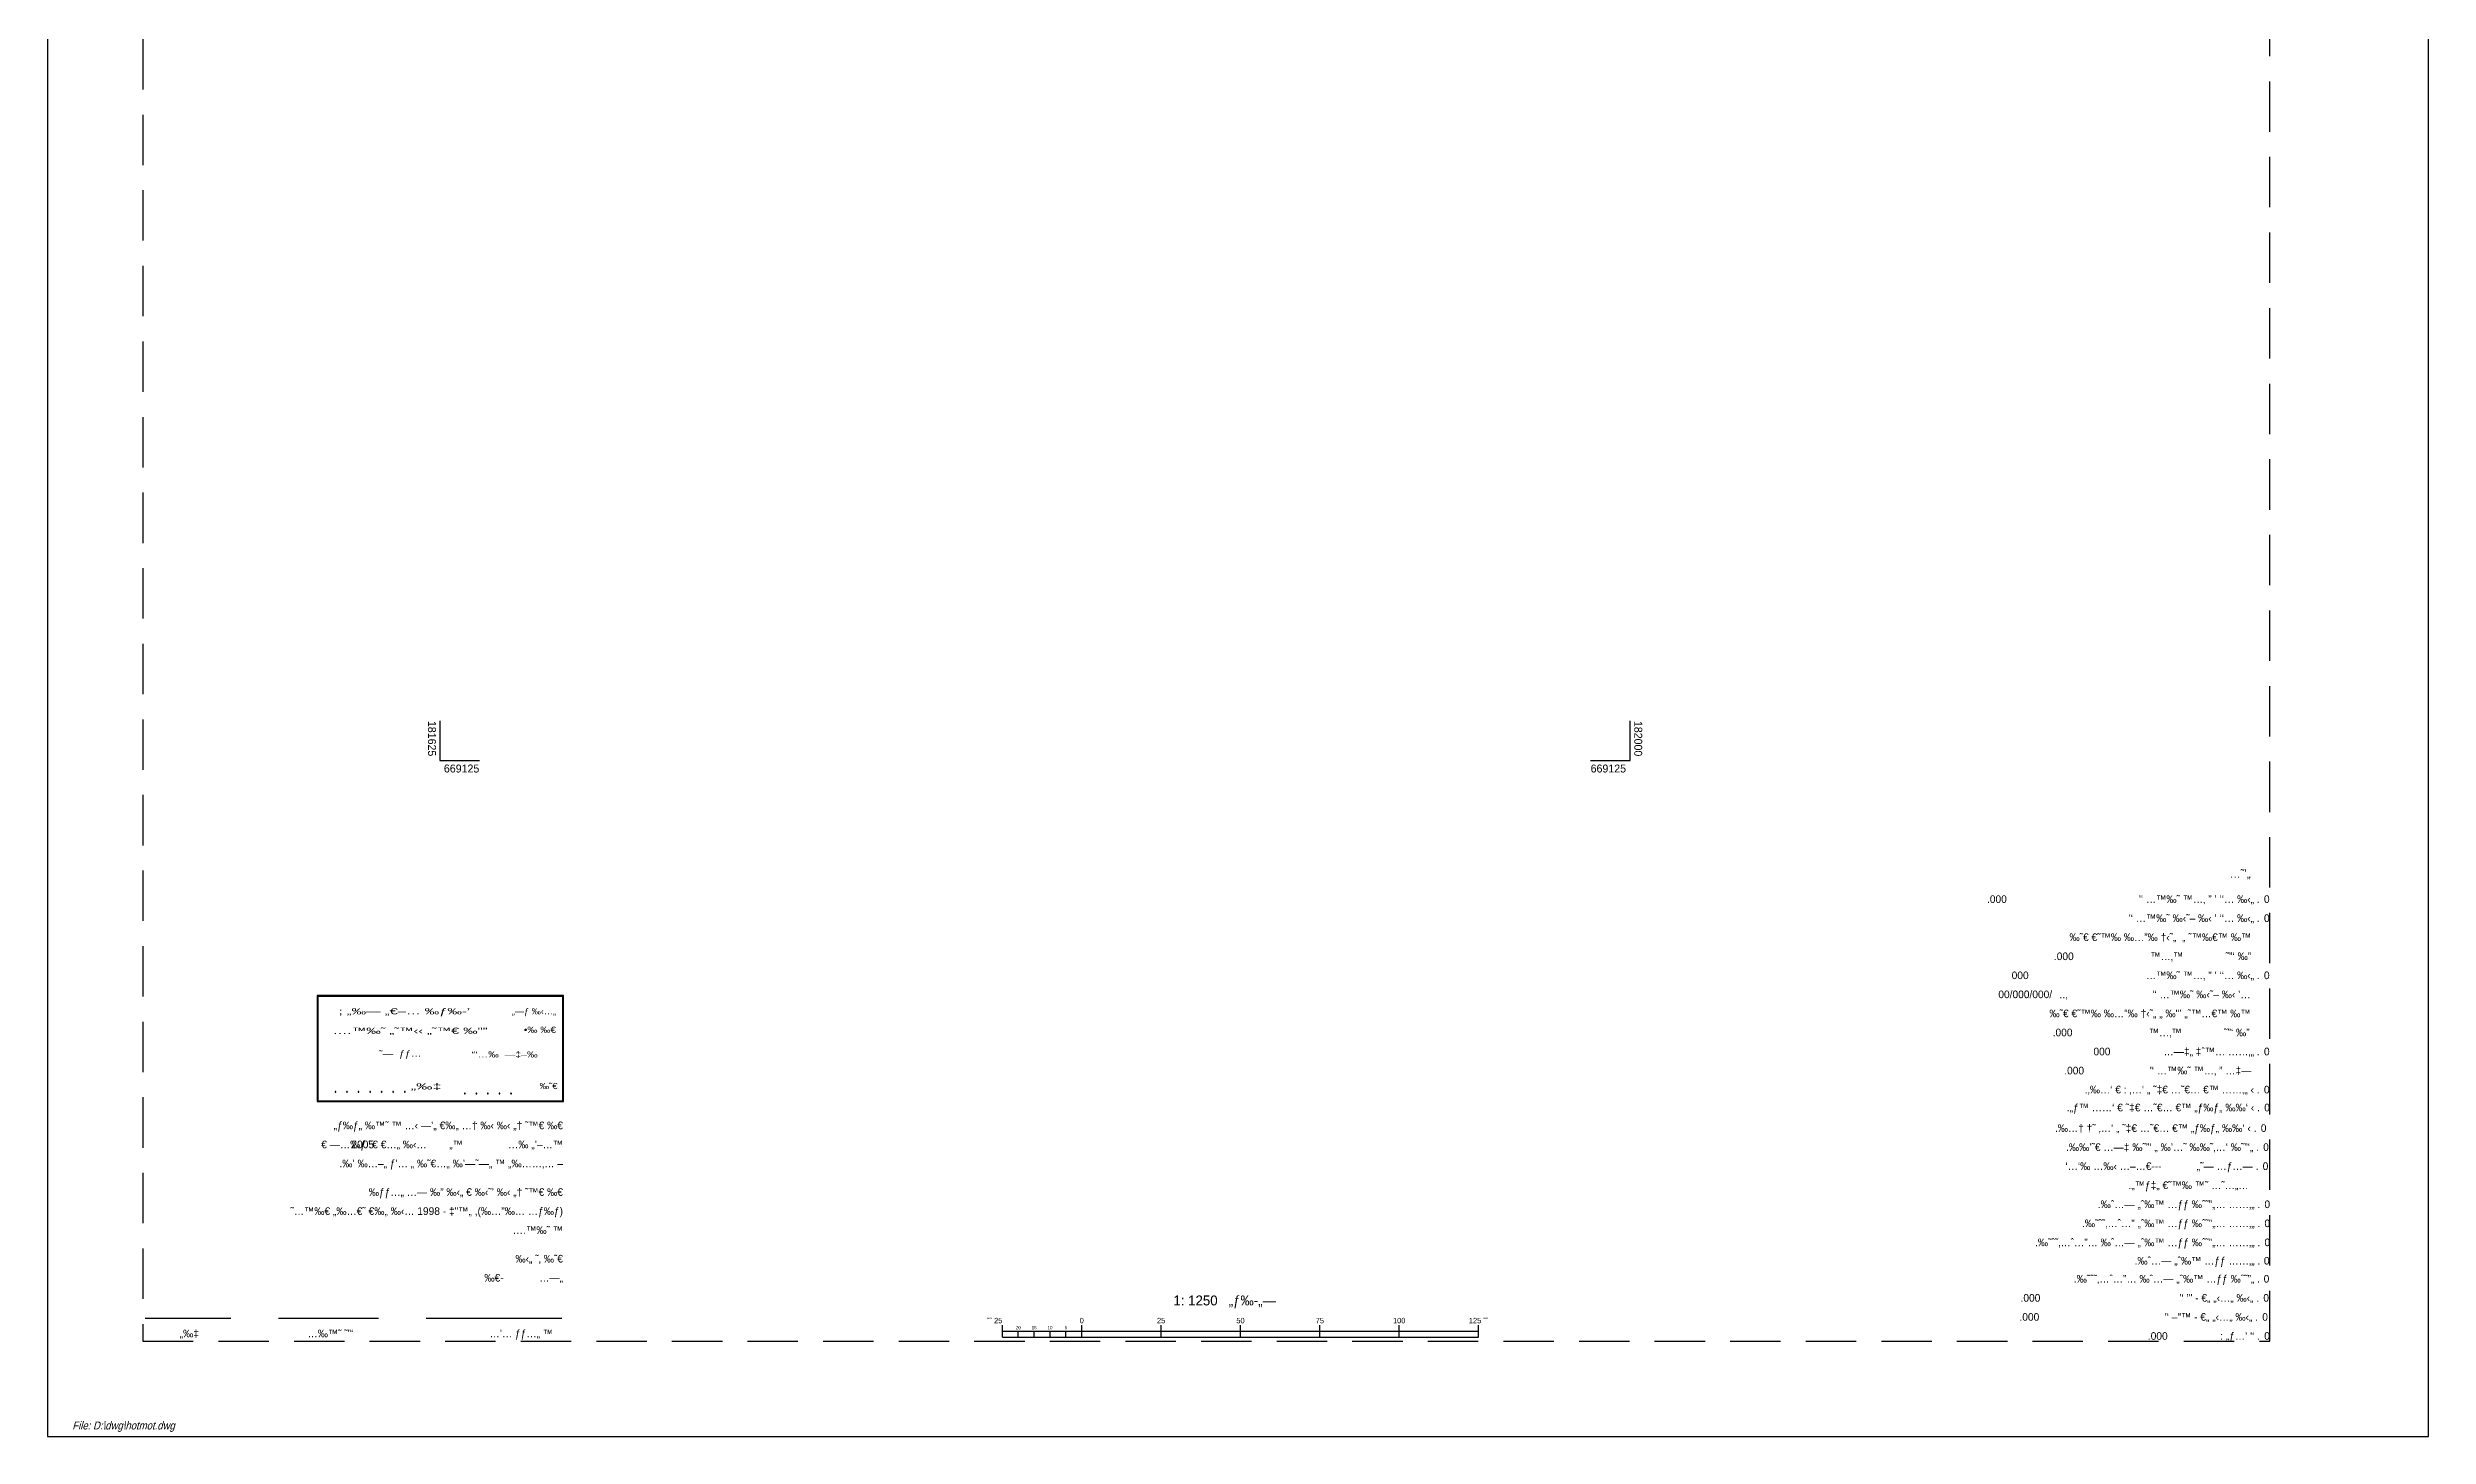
# Model space of a CAD drawing. Extents: x 180421 to 182259, y 668879 to 669787.
# Drawn here: x 181501 to 182251, y 668912 to 669350 of the extents above; entities that cross this region are included whole.
import ezdxf
from ezdxf.enums import TextEntityAlignment as Align

# ---------------------------------------------------------------- set-up
doc = ezdxf.new("R2010")
doc.units = 0
doc.header["$LTSCALE"] = 2.5
doc.header["$MEASUREMENT"] = 0
doc.linetypes.add('HIDDEN', pattern=[9.524999999999999, 6.35, -3.175])
doc.layers.get('0').update_dxf_attribs({"linetype": 'CONTINUOUS'})
for name, color, linetype in [('DFS', 2, 'CONTINUOUS'), ('DRWP002', 2, 'CONTINUOUS'), ('DRWS006', 2, 'CONTINUOUS'), ('DRWS014', 2, 'CONTINUOUS'), ('DRWT001', 2, 'CONTINUOUS'), ('DRWT003', 2, 'CONTINUOUS'), ('DRWT004', 2, 'CONTINUOUS'), ('KOTERET', 1, 'CONTINUOUS')]:
    doc.layers.add(name, color=color, linetype=linetype)
doc.styles.add('HEBTXT', font='HEBTXT.shx')
doc.styles.add('MD-2010', font='hebtxt.shx', dxfattribs={"height": 1.25})

# ---------------------------------------------------------------- blocks, each defined once
blk = doc.blocks.new('SU_1250')
at = {"color": 2}
for p, q in [((-92.96698178449196, -13.11351351676808), (-92.96698178449196, -9.36351351676808)), ((-92.96698178449196, -11.23851351676808), (57.03301821550804, -11.23851351676808)), ((-87.96698178449196, -13.11351351676808), (-87.96698178449196, -11.23851351676808)), ((-82.96698178449196, -13.11351351676808), (-82.96698178449196, -11.23851351676808)), ((-77.96698178449196, -13.11351351676808), (-77.96698178449196, -11.23851351676808)), ((-72.96698178449196, -13.11351351676808), (-72.96698178449196, -11.23851351676808)), ((-67.96698178449196, -13.11351351676808), (-67.96698178449196, -9.36351351676808)), ((-42.96698178449196, -13.11351351676808), (-42.96698178449196, -9.36351351676808)), ((-17.96698178449196, -13.11351351676808), (-17.96698178449196, -9.36351351676808)), ((7.033018215508037, -13.11351351676808), (7.033018215508037, -9.36351351676808)), ((32.03301821550804, -13.11351351676808), (32.03301821550804, -9.36351351676808)), ((57.03301821550804, -13.11351351676808), (57.03301821550804, -9.36351351676808))]:
    blk.add_line(p, q, dxfattribs=at)
at = {"color": 7}
blk.add_line((-92.96698178449196, -13.11351351676808), (57.03301821550804, -13.11351351676808), dxfattribs=at)
at = {"style": 'HEBTXT'}
blk.add_text('1: 1250   „ƒ‰-„—', height=3.125, dxfattribs=at).set_placement((-22.96698178449196, 0.01148648323191992), align=Align.TOP_CENTER)
at = {"color": 2, "style": 'HEBTXT'}
blk.add_text('˜ˆ 25', height=1.7, dxfattribs=at).set_placement((-92.96698178449196, -8.73851351676808), align=Align.RIGHT)
for s, height, p in [('0', 1.7, (-67.96698178449196, -8.73851351676808)), ('25', 1.7, (-42.96698178449196, -8.73851351676808)), ('50', 1.7, (-17.96698178449196, -8.73851351676808)), ('75', 1.7, (7.033018215508037, -8.73851351676808)), ('100', 1.7, (32.03301821550804, -8.73851351676808)), ('125 ˜ˆ', 1.7, (57.03301821550804, -8.73851351676808)), ('20', 1, (-87.96698178449196, -10.61351351676808)), ('15', 1, (-82.96698178449196, -10.61351351676808)), ('10', 1, (-77.96698178449196, -10.61351351676808)), ('5', 1, (-72.96698178449196, -10.61351351676808))]:
    blk.add_text(s, height=height, dxfattribs=at).set_placement(p, align=Align.CENTER)
blk = doc.blocks.new('SU77_6')
at = {"color": 2, "style": 'MD-2010'}
blk.add_attdef('WN', text='', height=2, dxfattribs=at).set_placement((-1.937947931501185, 0.0004575517768898862), align=Align.RIGHT)
at = {"layer": 'DFS', "style": 'HEBTXT'}
blk.add_text('..‚', height=2, dxfattribs=at).set_placement((0, 0))
blk = doc.blocks.new('HEAN12')
at = {"layer": 'DRWT003', "style": 'HEBTXT'}
blk.add_text('  \'‘ –"™ - €„ „‹…„ ‰‹„ .', height=2, dxfattribs=at).set_placement((-2.511170887146363, -2.842170943040401e-14), align=Align.RIGHT)
at = {"layer": 'DRWT003', "style": 'HEBTXT', "flags": 8}
blk.add_attdef('NUM_T', text='', height=2, dxfattribs=at).set_placement((-59.9409527996354, 3.31529970765132e-05), align=Align.RIGHT)
blk.add_attdef('NO', (-1.404364525915412, 0), '', height=2, dxfattribs=at)
blk = doc.blocks.new('HEAN11')
at = {"layer": 'DRWT003', "style": 'HEBTXT'}
blk.add_text('  \'‘ ’" - €„ „‹…„ ‰‹„ .', height=2, dxfattribs=at).set_placement((-2.511172131737794, -2.842170943040401e-14), align=Align.RIGHT)
at = {"layer": 'DRWT003', "style": 'HEBTXT', "flags": 8}
blk.add_attdef('NUM_T', text='', height=2, dxfattribs=at).set_placement((-59.94095404422683, 3.31529970765132e-05), align=Align.RIGHT)
blk.add_attdef('NO', (-1.404365770506843, 0), '', height=2, dxfattribs=at)
blk = doc.blocks.new('HEAN15')
at = {"layer": 'DRWT003', "style": 'HEBTXT'}
blk.add_text('.‰˜ˆ˜‚…ˆ…”… ‰ˆ…— „ˆ‰™ …ƒƒ ‰ˆ˜”„… ……‚„ .', height=2, dxfattribs=at).set_placement((-2.439833450163064, 0), align=Align.RIGHT)
at = {"layer": 'DRWT003', "style": 'HEBTXT', "flags": 8}
blk.add_attdef('NO', (-1.333027088932113, 0), '', height=2, dxfattribs=at)
blk = doc.blocks.new('HEAN10')
at = {"layer": 'DRWT003', "style": 'HEBTXT'}
blk.add_text('.‰˜ˆ˜‚…ˆ…” „ˆ‰™ …ƒƒ ‰ˆ˜”„… ……‚„ .', height=2, dxfattribs=at).set_placement((-2.439833450163064, 0), align=Align.RIGHT)
at = {"layer": 'DRWT003', "style": 'HEBTXT', "flags": 8}
blk.add_attdef('NO', (-1.333027088932113, 0), '', height=2, dxfattribs=at)
blk = doc.blocks.new('HEAN9')
at = {"layer": 'DRWT003', "style": 'HEBTXT'}
blk.add_text('.‰ˆ…— „ˆ‰™ …ƒƒ ‰ˆ˜”„… ……‚„ .', height=2, dxfattribs=at).set_placement((-2.439833450163064, 0), align=Align.RIGHT)
at = {"layer": 'DRWT003', "style": 'HEBTXT', "flags": 8}
blk.add_attdef('NO', (-1.333027088932113, 0), '', height=2, dxfattribs=at)
blk = doc.blocks.new('HEAN8')
at = {"layer": 'DRWT003', "style": 'HEBTXT'}
for s, p in [('‘…‘‰ …‰‹ …–…€                „˜— …ƒ…— .', (-2.439833450163064, -2.842170943040401e-14)), ('.„™ƒ‡„ €˜™‰ ™˜ …˜…„…', (-5.043261057522272, -5.000000000000028))]:
    blk.add_text(s, height=2, dxfattribs=at).set_placement(p, align=Align.RIGHT)
at = {"layer": 'DRWT003', "style": 'HEBTXT', "flags": 8}
blk.add_attdef('NEK_BAK', text='', height=2, dxfattribs=at).set_placement((-27.88827548702477, -2.842170943040401e-14), align=Align.RIGHT)
blk.add_attdef('NO', (-1.333027088932113, 2.842170943040401e-14), '', height=2, dxfattribs=at)
blk = doc.blocks.new('HEAN7')
at = {"layer": 'DRWT003', "style": 'HEBTXT'}
blk.add_text('.‰‰’˜€ …—‡ ‰˜”‘ „ ‰’…˜ ‰‰˜‚…‘ ‰˜”‘„ .', height=2, dxfattribs=at).set_placement((-2.411054459041566, -2.842170943040401e-14), align=Align.RIGHT)
at = {"layer": 'DRWT003', "style": 'HEBTXT', "flags": 8}
blk.add_attdef('NO', (-1.333027088932113, 0), '', height=2, dxfattribs=at)
blk = doc.blocks.new('HEAN6')
at = {"layer": 'DRWT003', "style": 'HEBTXT'}
blk.add_text('.‰…† †˜ ‚…‘ „ ˜‡€ …˜€… €™ „ƒ‰ƒ„ ‰‰‘ ‹ .', height=2, dxfattribs=at).set_placement((-2.467012563973526, -2.842170943040401e-14), align=Align.RIGHT)
at = {"layer": 'DRWT003', "style": 'HEBTXT', "flags": 8}
blk.add_attdef('NO', (-1.333027088932113, 0), '', height=2, dxfattribs=at)
blk = doc.blocks.new('HEAN5')
at = {"layer": 'DRWT003', "style": 'HEBTXT'}
blk.add_text('.‚‰…‘ € : ‚…‘ „ ˜‡€ …˜€… €™ ……‚„ ‹ .', height=2, dxfattribs=at).set_placement((-2.467601810322918, -2.842170943040401e-14), align=Align.RIGHT)
at = {"layer": 'DRWT003', "style": 'HEBTXT', "flags": 8}
blk.add_attdef('NO', (-1.333027088932113, 0), '', height=2, dxfattribs=at)
blk = doc.blocks.new('HEAN4')
at = {"layer": 'DRWT003', "style": 'HEBTXT'}
for s, p in [('…—‡„ ‡ˆ™… ……‚„ .', (-2.439833450163121, -2.842170943040401e-14)), ("'‘ …™‰˜ ™…‚ ” …‡—", (-4.636977357025785, -5.000000000000028))]:
    blk.add_text(s, height=2, dxfattribs=at).set_placement(p, align=Align.RIGHT)
at = {"layer": 'DRWT003', "style": 'HEBTXT', "flags": 8}
for tag, p in [('GVUL', (-41.63032352294357, -2.842170943040401e-14)), ('MS_GUSH', (-48.55472201430791, -5.000000000000028))]:
    blk.add_attdef(tag, text='', height=2, dxfattribs=at).set_placement(p, align=Align.RIGHT)
blk.add_attdef('NO', (-1.333027088932113, -2.842170943040401e-14), '', height=2, dxfattribs=at)
blk = doc.blocks.new('HEAN3')
at = {"layer": 'DRWT003', "style": 'HEBTXT'}
for s, p in [(' …™‰˜ ™…‚ ” ’ ‘‘… ‰‹„ .', (-2.439833450163064, 0)), ("'‘ …™‰˜ ‰‹˜– ‰‹ ’…", (-4.844343128563366, -5)), ('   ‰˜€ €˜™‰ ‰…”‰ †‹˜„ „ ‰"’ „˜™…€™ ‰™', (-4.844343128563366, -10)), (' ™…‚™               ˜”‘ ‰”', (-5.106365048850591, -15))]:
    blk.add_text(s, height=2, dxfattribs=at).set_placement(p, align=Align.RIGHT)
at = {"layer": 'DRWT003', "style": 'HEBTXT', "flags": 8}
for p in [(-63.10224855167229, 0), (-51.58939217886513, -15)]:
    blk.add_attdef('MS_GUSH', text='', height=2, dxfattribs=at).set_placement(p, align=Align.RIGHT)
blk.add_attdef('NO', (-1.333027088932113, 0), '', height=2, dxfattribs=at)
blk = doc.blocks.new('HEAN2')
at = {"layer": 'DRWT003', "style": 'HEBTXT'}
for s, p in [("'‘ …™‰˜ ‰‹˜– ‰‹ ’ ‘‘… ‰‹„ .", (-2.439833450163121, 0)), ('‰˜€ €˜™‰ ‰…”‰ †‹˜„  „ ˜™‰€™ ‰™', (-4.690292125863323, -5)), (' ™…‚™               ˜”‘ ‰”', (-4.690292125863323, -10))]:
    blk.add_text(s, height=2, dxfattribs=at).set_placement(p, align=Align.RIGHT)
at = {"layer": 'DRWT003', "style": 'HEBTXT', "flags": 8}
blk.add_attdef('NO', (-1.333027088932113, 0), '', height=2, dxfattribs=at)
blk.add_attdef('MS_GUSH', text='', height=2, dxfattribs=at).set_placement((-51.26885085571934, -10), align=Align.RIGHT)
blk = doc.blocks.new('HEAN1')
at = {"layer": 'DRWT003', "style": 'HEBTXT'}
blk.add_text(" '‘ …™‰˜ ™…‚ ” ’ ‘‘… ‰‹„ .", height=2, dxfattribs=at).set_placement((-2.439833450163121, 0), align=Align.RIGHT)
at = {"layer": 'DRWT003', "style": 'HEBTXT', "flags": 8}
blk.add_attdef('MS_GUSH', text='', height=2, dxfattribs=at).set_placement((-68.83206712103419, 0), align=Align.RIGHT)
blk.add_attdef('NO', (-1.333027088932113, 0), '', height=2, dxfattribs=at)
blk = doc.blocks.new('HEAN13')
at = {"layer": 'DRWT003', "style": 'HEBTXT'}
blk.add_text(": „ƒ…’ '‘ .", height=2, dxfattribs=at).set_placement((-2.439833450163064, 0), align=Align.RIGHT)
at = {"layer": 'DRWT003', "style": 'HEBTXT', "flags": 8}
blk.add_attdef('MS_WORK', text='', height=2, dxfattribs=at).set_placement((-26.68609030272285, 0), align=Align.RIGHT)
blk.add_attdef('NO', (-1.333027088932113, 5.684341886080801e-14), '', height=2, dxfattribs=at)
blk = doc.blocks.new('HEAN16')
at = {"layer": 'DRWT003', "style": 'HEBTXT'}
blk.add_text('.„ƒ™ ……‘ € ˜‡€ …˜€… €™ „ƒ‰ƒ„ ‰‰‘ ‹ .', height=2, dxfattribs=at).set_placement((-1.133985475054914, 2.842170943040401e-14), align=Align.RIGHT)
at = {"layer": 'DRWT003', "style": 'MD-2010'}
blk.add_attdef('0', (0, 0), '', height=2, dxfattribs=at)
blk = doc.blocks.new('HEAN17')
at = {"layer": 'DRWT003', "style": 'HEBTXT'}
blk.add_text('.‰ˆ…— „ˆ‰™ …ƒƒ ……‚„ .', height=2, dxfattribs=at).set_placement((-0.9570588374124327, 0), align=Align.RIGHT)
at = {"layer": 'DRWT003', "style": 'MD-2010'}
blk.add_attdef('0', (0, 0), '', height=2, dxfattribs=at)
blk = doc.blocks.new('HEAN18')
at = {"layer": 'DRWT003', "style": 'HEBTXT'}
blk.add_text('.‰˜ˆ˜‚…ˆ…”… ‰ˆ…— „ˆ‰™ …ƒƒ ‰ˆ˜”„ .', height=2, dxfattribs=at).set_placement((-0.9570588374124327, 0), align=Align.RIGHT)
at = {"layer": 'DRWT003', "style": 'MD-2010'}
blk.add_attdef('0', (0, 0), '', height=2, dxfattribs=at)

msp = doc.modelspace()

# ---------------------------------------------------------------- linework, layer by layer
at = {"color": 2}
for p, q in [((181501.4098783238, 669787.1075096473), (181501.4098783238, 668912.1075096473)), ((182251.4098783238, 668912.1075096473), (182251.4098783238, 669787.1075096473)), ((181501.4098783238, 668912.1075096473), (182251.4098783238, 668912.1075096473))]:
    msp.add_line(p, q, dxfattribs=at)
at = {"color": 30, "linetype": 'HIDDEN'}
for p, q in [((181531.4098783238, 669757.1075096473), (181531.4098783238, 668942.1075096473)), ((182201.4098783238, 668942.1075096473), (182201.4098783238, 669757.1075096473)), ((181531.4098783238, 668942.1075096473), (182201.4098783239, 668942.1075096473))]:
    msp.add_line(p, q, dxfattribs=at)
at = {"layer": 'DRWP002'}
for p, q in [((181625, 669137.5), (181625, 669125)), ((182000, 669125), (182000, 669137.5)), ((181625, 669125), (181637.5, 669125)), ((181987.5, 669125), (182000, 669125))]:
    msp.add_line(p, q, dxfattribs=at)
at = {"layer": 'DRWT001'}
for p, q in [((181532.1625386568, 668949.3259113929), (181559.1625386568, 668949.3259113929)), ((181574.1625386568, 668949.3259113929), (181605.6625386568, 668949.3259113929)), ((181620.6625386568, 668949.3259113929), (181663.4125386568, 668949.3259113929))]:
    msp.add_line(p, q, dxfattribs=at)
at = {"layer": 'KOTERET', "color": 2, "linetype": 'Continuous'}
for points in [[(181663.9518147125, 669050.9738865297), (181586.2995213809, 669050.9738865297)], [(181586.2995213809, 669050.9738865297), (181586.2995213809, 669017.5541776868)], [(181663.7091512958, 669050.7312231128), (181586.5421847978, 669050.7312231128)], [(181586.5421847978, 669050.7312231128), (181586.5421847978, 669017.7968411037)], [(181663.7091512958, 669017.7968411037), (181663.7091512958, 669050.7312231128)], [(181663.9518147125, 669017.5541776868), (181663.9518147125, 669050.9738865297)], [(181586.2995213809, 669017.5541776868), (181663.9518147125, 669017.5541776868)], [(181586.5421847978, 669017.7968411037), (181663.7091512958, 669017.7968411037)]]:
    msp.add_lwpolyline(points, dxfattribs=at)
at = {"layer": 'KOTERET', "color": 1, "linetype": 'Continuous'}
for centre, start, end in [((181592.0749107033, 669020.651687273), 90.00000531603101, 180.000011459156), ((181592.0749106911, 669020.6516872725), 180.000011459156, 270.000013440221), ((181592.0749107092, 669020.6516872606), 2.3552104e-05, 90.00000810413601), ((181592.074910697, 669020.6516872606), 270.000010672127, 2.3712184e-05), ((181595.7148619532, 669020.6516876369), 90.00000531603101, 180.000011459156), ((181595.714861941, 669020.6516876369), 180.000011459156, 270.000013440221), ((181595.7148619591, 669020.651687625), 2.3552104e-05, 90.00000810413601), ((181595.714861947, 669020.6516876245), 270.000010672127, 2.3712184e-05), ((181599.3548132031, 669020.6516880007), 90.00000531603101, 180.000011459156), ((181599.3548131909, 669020.6516880007), 180.000011459156, 270.000013440221), ((181599.354813209, 669020.6516879889), 2.3552104e-05, 90.00000810413601), ((181599.3548131969, 669020.6516879883), 270.000010672127, 2.3712184e-05), ((181602.994764453, 669020.6516883647), 90.00000531603101, 180.000011459156), ((181602.9947644409, 669020.6516883647), 180.000011459156, 270.000013440221), ((181602.9947644589, 669020.6516883528), 2.3552104e-05, 90.00000810413601), ((181602.9947644468, 669020.6516883522), 270.000010672127, 2.3712184e-05), ((181606.6347157029, 669020.6516887291), 90.00000531603101, 180.000011459156), ((181606.6347156908, 669020.6516887285), 180.000011459156, 270.000013440221), ((181606.6347157088, 669020.6516887166), 2.3552104e-05, 90.00000810413601), ((181606.6347156967, 669020.6516887166), 270.000010672127, 2.3712184e-05), ((181610.2746669528, 669020.651689093), 90.00000531603101, 180.000011459156), ((181610.2746669406, 669020.6516890923), 180.000011459156, 270.000013440221), ((181610.2746669588, 669020.651689081), 2.3552104e-05, 90.00000810413601), ((181610.2746669466, 669020.6516890804), 270.000010672127, 2.3712184e-05), ((181613.9146182027, 669020.6516894568), 90.00000531603101, 180.000011459156), ((181613.9146181906, 669020.6516894562), 180.000011459156, 270.000013440221), ((181613.9146182087, 669020.6516894449), 2.3552104e-05, 90.00000810413601), ((181613.9146181965, 669020.6516894442), 270.000010672127, 2.3712184e-05), ((181632.8423647023, 669020.1178277564), 90.00000531603101, 180.000011459156), ((181632.8423646901, 669020.1178277559), 180.000011459156, 270.000013440221), ((181632.8423647082, 669020.1178277446), 2.3552104e-05, 90.00000810413601), ((181632.8423646961, 669020.117827744), 270.000010672127, 2.3712184e-05), ((181636.4823159522, 669020.1178281202), 90.00000531603101, 180.000011459156), ((181636.48231594, 669020.1178281202), 180.000011459156, 270.000013440221), ((181636.4823159581, 669020.1178281084), 2.3552104e-05, 90.00000810413601), ((181636.482315946, 669020.1178281079), 270.000010672127, 2.3712184e-05), ((181640.1222672021, 669020.1178284842), 90.00000531603101, 180.000011459156), ((181640.1222671899, 669020.1178284842), 180.000011459156, 270.000013440221), ((181640.122267208, 669020.1178284724), 2.3552104e-05, 90.00000810413601), ((181640.1222671958, 669020.1178284718), 270.000010672127, 2.3712184e-05), ((181643.762218452, 669020.1178288485), 90.00000531603101, 180.000011459156), ((181643.7622184399, 669020.1178288481), 180.000011459156, 270.000013440221), ((181643.7622184579, 669020.1178288362), 2.3552104e-05, 90.00000810413601), ((181643.7622184458, 669020.1178288362), 270.000010672127, 2.3712184e-05), ((181647.4021697019, 669020.1178292125), 90.00000531603101, 180.000011459156), ((181647.4021696897, 669020.1178292119), 180.000011459156, 270.000013440221), ((181647.4021697078, 669020.1178292), 2.3552104e-05, 90.00000810413601), ((181647.4021696957, 669020.1178292), 270.000010672127, 2.3712184e-05)]:
    msp.add_arc(centre, 0.1213317080290459, start, end, dxfattribs=at)

# ---------------------------------------------------------------- block references
at = {"xscale": 1.2, "yscale": 1.2, "zscale": 1.2}
for name, p, values in [('HEAN1', (182201.2076761547, 669080.1552449706), {'NO': '0', 'MS_GUSH': '.000'}), ('HEAN2', (182201.2076761547, 669074.1552449706), {'NO': '0', 'MS_GUSH': '.000'}), ('HEAN4', (182201.2076761547, 669032.1552449706), {'NO': '0', 'GVUL': '000', 'MS_GUSH': '.000'}), ('HEAN5', (182201.2076761547, 669020.1552449706), {'NO': '0'}), ('HEAN16', (182199.6863944302, 669014.5049863738), {'0': '0'}), ('HEAN6', (182200.2165326627, 669008.0272424015), {'NO': '0'}), ('HEAN7', (182200.9658701838, 669002.0272424015), {'NO': '0'}), ('HEAN8', (182200.8046655325, 668996.0272424015), {'NO': '0', 'NEK_BAK': '---'}), ('HEAN9', (182201.3688808061, 668984.0272424015), {'NO': '0'}), ('HEAN10', (182201.3741428382, 668978.0272424015), {'NO': '0'}), ('HEAN15', (182201.3741421674, 668972.0272424015), {'NO': '0'}), ('HEAN18', (182199.5175915573, 668960.5571509639), {'0': '0'}), ('HEAN17', (182199.5875777718, 668966.2416383323), {'0': '0'}), ('HEAN11', (182201.0990813389, 668954.538403059), {'NO': '0', 'NUM_T': '.000'}), ('HEAN12', (182200.7582559299, 668948.538403059), {'NO': '0', 'NUM_T': '.000'}), ('HEAN13', (182201.3035768526, 668942.538403059), {'NO': '0', 'MS_WORK': '.000'})]:
    msp.add_blockref(name, p, dxfattribs=at).add_auto_attribs(values)
ref = msp.add_blockref('HEAN3', (182201.2076761547, 669056.1552449706), dxfattribs=dict(xscale=1.2, yscale=1.2, zscale=1.2))
ref.add_attrib('NO', '0', (182199.608043648, 669056.1552449706), dxfattribs={"layer": 'DRWT003', "height": 2.4, "style": 'HEBTXT', "flags": 8})
ref.add_attrib('MS_GUSH', '000', dxfattribs={"layer": 'DRWT003', "height": 2.4, "style": 'HEBTXT', "flags": 8}).set_placement((182125.4849778927, 669056.1552449706), align=Align.RIGHT)
ref.add_attrib('MS_GUSH', '.000', dxfattribs={"layer": 'DRWT003', "height": 2.4, "style": 'HEBTXT', "flags": 8}).set_placement((182139.3004055401, 669038.1552449706), align=Align.RIGHT)
at = {"layer": 'DRWS006', "xscale": 1.2, "yscale": 1.2, "zscale": 1.2}
msp.add_blockref('SU77_6', (182135.2076761547, 669050.1552449706), dxfattribs=at).add_auto_attribs({'WN': '00/000/000/'})
at = {"layer": 'DRWS014'}
msp.add_blockref('SU_1250', (181895.1598783238, 668956.4825096473), dxfattribs=at)

# ---------------------------------------------------------------- texts
at = {"layer": 'DFS', "style": 'HEBTXT'}
msp.add_text('…˜’„', height=2.64, dxfattribs=at).set_placement((182195.4009660015, 669088.0728007153), align=Align.RIGHT)
at = {"layer": 'DRWT001', "style": 'HEBTXT'}
for s, p in [('„ƒ‰ƒ„ ‰™˜ ™ …‹ —’„ €‰„ …† ‰‹ ‰‹ „† ˜™€ ‰€', (181663.7655806143, 669008.8783726979)), ('€ —…‰ƒ ˜€ €…„ ‰‹…        „™                …‰ „’–…™', (181663.7655806143, 669002.8783726979)), ('.‰’ ‰…–„ ƒ’… „ ‰˜€…„ ‰’—˜—„ ™ „‰……‚… –', (181663.7655806143, 668996.8783726979)), ('‰ƒƒ…„ …— ‰” ‰‹„ € ‰‹˜’ ‰‹ „† ˜™€ ‰€', (181663.7655806143, 668987.8783726979)), ('˜…™‰€ „‰…€˜ €‰„ ‰‹… 1998 - ‡"™„ ,(‰…”‰… …ƒ‰ƒ)', (181663.7655806143, 668981.8783726979)), ('.…™‰˜ ™', (181663.7655806143, 668975.8783726979)), ('‰€-', (181645.0651659048, 668960.8783726979)), (' ‰‹„ ˜‚ ‰˜€', (181663.7655806143, 668966.8783726979)), ('   …—„', (181663.7655806143, 668960.8783726979)), ('…’… ƒƒ…„ ™', (181660.6088685607, 668943.3259113929))]:
    msp.add_text(s, height=2.4, dxfattribs=at).set_placement(p, align=Align.RIGHT)
msp.add_text('2005', height=2.4, dxfattribs=at).set_placement((181597.1183229126, 669002.8783726979))
for s, p in [('„‰‡', (181546.0386348628, 668943.327701458)), ('…‰™˜ ˜”‘', (181590.5090049421, 668943.3228412481))]:
    msp.add_text(s, height=2.4, dxfattribs=at).set_placement(p, align=Align.CENTER)
at = {"layer": 'DRWT003', "style": 'HEBTXT', "oblique": 15, "width": 0.9}
msp.add_text('File: D:\\dwg\\hotmot.dwg', height=2.5, dxfattribs=at).set_placement((181525.3218229121, 668914.2798708305), align=Align.CENTER)
at = {"layer": 'DRWT004', "style": 'HEBTXT'}
for s, p in [('181625', (181621.25, 669137.5)), ('182000', (182001.25, 669137.5))]:
    msp.add_text(s, height=2.5, rotation=270, dxfattribs=at).set_placement(p)
for p in [(181626.25, 669121.25), (181987.5, 669121.25)]:
    msp.add_text('669125', height=2.5, dxfattribs=at).set_placement(p)
at = {"layer": 'KOTERET', "color": 1, "style": 'HEBTXT'}
for s, width, p, p2 in [('; „‰— „€–… ‰ƒ‰-’ ', 1.200000000002764, (181593.0658703415, 669045.0585876198), (181635.7746316739, 669045.0585876198)), ('.…™‰˜ „˜™‹‹ „˜™€ ‰"”', 1.140295677856664, (181591.4536923509, 669038.9193892808), (181639.986375683, 669038.9193892808)), ('„‰‡', 1.082754696725021, (181615.7879797736, 669021.3893840609), (181625.49451644, 669021.3893840609))]:
    msp.add_text(s, height=1.941307333286942, dxfattribs=dict(at, width=width)).set_placement(p, p2, align=Align.FIT)
for s, width, p in [('„—ƒ ‰‹…„', 1.110998637833817, (181661.580030167, 669045.0585876198)), (' •‰ ‰€', 1.227917455808581, (181661.580030167, 669039.2348517221)), ('“‘…‰  —‡–‰', 1.285714285711578, (181655.7813872362, 669031.4767059798)), ('‰˜€', 1.161290322576346, (181662.0740616581, 669021.5155690379))]:
    msp.add_text(s, height=1.941307333286942, dxfattribs=dict(at, width=width)).set_placement(p, align=Align.RIGHT)
at = {"layer": 'KOTERET', "color": 1, "style": 'HEBTXT', "width": 1.285714285711578}
msp.add_text('  ˜—  ƒƒ…', height=1.941307333286942, dxfattribs=at).set_placement((181611.5700925757, 669032.4419116102), align=Align.MIDDLE)

doc.saveas('drawing.dxf')
